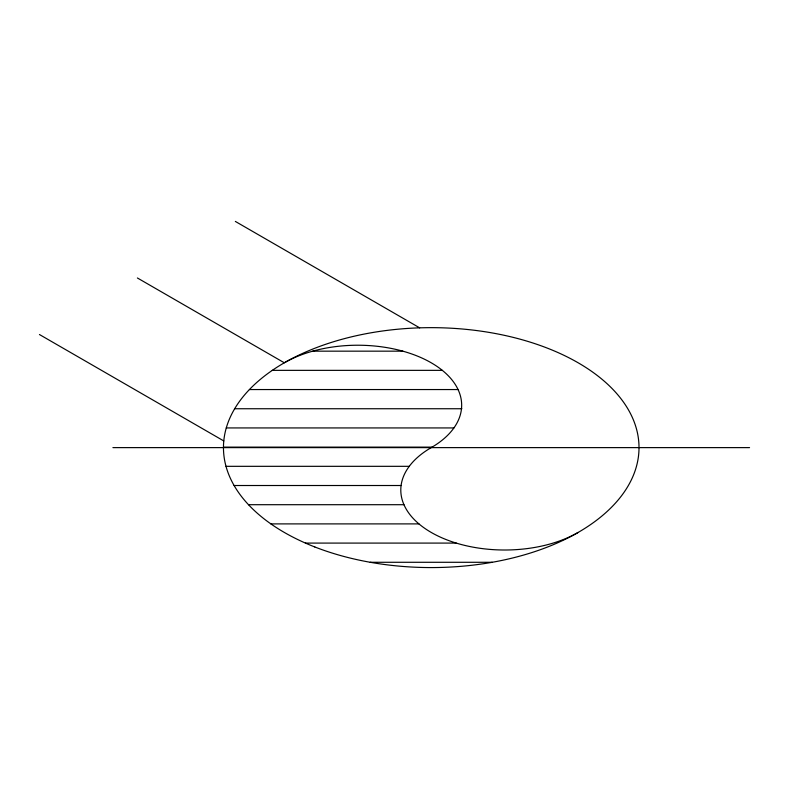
<?xml version="1.0" encoding="UTF-8"?>
<svg xmlns="http://www.w3.org/2000/svg" width="789" height="789" viewBox="0 0 789 789"><rect width="100%" height="100%" fill="white"/><g stroke="black" fill="none" stroke-linecap="round" stroke-linejoin="round"><path stroke-width="1.18" d="M312.72 351.164L402.824 351.164M272.294 370.357L442.323 370.357M249.423 389.549L458.054 389.549M234.668 408.741L461.841 408.741M226.275 427.934L453.912 427.934M223.465 447.126L432.066 447.126M112.906 447.619L749.55 447.619M225.999 466.319L409.264 466.319M234.096 485.511L401.098 485.511M248.496 504.704L403.958 504.704M270.883 523.896L418.959 523.896M305.442 543.088L456.269 543.088M370.219 562.281L492.237 562.291M235.339 221.423L419.669 327.849M137.394 277.975L284.316 362.792A103.882 59.974 0 0 1 431.228 362.792A103.882 59.974 0 0 1 431.228 447.619A103.882 59.974 0 0 0 431.228 532.437A103.882 59.974 0 0 0 578.14 532.447M39.45 334.526L223.78 440.943M314.772 546.955A207.773 119.958 0 0 0 638.479 456.17A207.773 119.958 0 0 0 340.444 339.714A207.773 119.958 0 0 0 314.772 546.955"/></g></svg>
